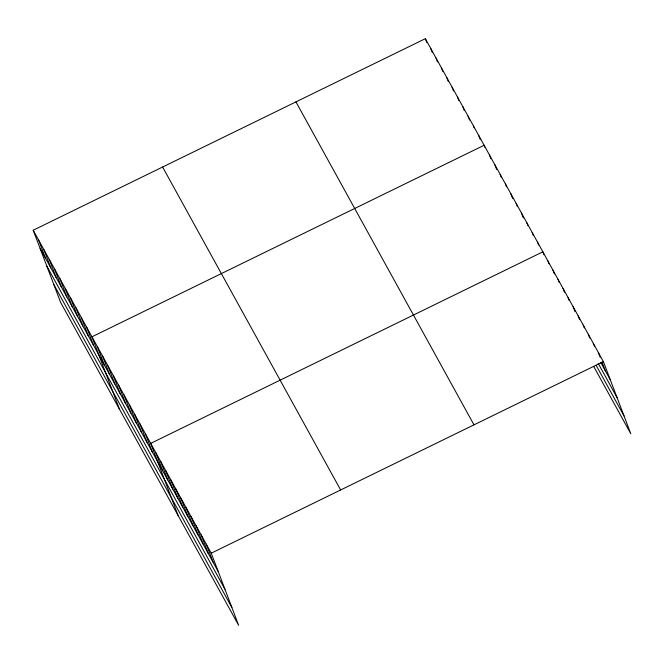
<?xml version="1.0" encoding="UTF-8"?>
<svg xmlns="http://www.w3.org/2000/svg" width="664" height="664" viewBox="0 0 664 664"><rect width="100%" height="100%" fill="white"/><g stroke="black" fill="none" stroke-linecap="round" stroke-linejoin="round"><path stroke-width="1" d="M33.2 230.234L211.235 553.178L238.642 625.322L60.607 302.369L33.2 230.234L425.358 38.678L603.393 361.631L630.8 433.766L593.658 366.387M211.235 553.178L603.393 361.631M600.696 362.403L610.324 379.874M598.281 363.548L617.08 397.661M596.073 365.241L624.044 415.979M295.945 101.891L473.988 424.844M162.614 167.021L340.649 489.966M40.13 248.469L218.166 571.422M46.887 266.256L224.922 589.209M53.85 284.582L231.885 607.535M598.355 352.484L600.173 357.282M601.999 362.079L605.277 370.719M593.309 343.329L594.404 346.21M588.262 334.183L589.723 338.017M583.216 325.028L584.312 327.908M578.178 315.881L579.63 319.716M573.132 306.726L574.958 311.532M568.085 297.58L569.181 300.46M563.039 288.425L564.5 292.268M558.001 279.278L559.088 282.159M552.954 270.132L554.415 273.966M547.908 260.977L549.004 263.857M543.957 254.71L542.861 251.83L150.703 443.378L178.11 515.513M537.525 242.136L538.62 245.016M532.179 232.45L533.275 235.33M526.842 222.764L527.938 225.644M521.497 213.078L523.323 217.875M516.16 203.383L517.256 206.263M510.815 193.697L512.641 198.494M505.478 184.011L506.574 186.891M500.133 174.317L501.229 177.197M494.796 164.63L496.622 169.428M489.451 154.944L490.912 158.787M484.844 147.176L484.114 145.258L91.956 336.806L119.354 408.941M478.769 135.564L480.23 139.407M473.432 125.878L474.162 127.795M468.087 116.192L469.548 120.026M462.75 106.497L464.211 110.34M457.405 96.811L458.865 100.654M452.068 87.125L453.529 90.96M446.723 77.439L448.183 81.274M441.386 67.745L442.846 71.587M436.041 58.059L437.501 61.901M430.704 48.372L432.164 52.207M425.358 38.678L426.819 42.521M206.189 544.032L213.119 562.267M201.15 534.877L208.073 553.12M196.104 525.73L203.035 543.974M191.058 516.575L197.988 534.819M186.011 507.429L192.942 525.672M180.973 498.282L187.895 516.517M175.927 489.127L182.857 507.371M170.88 479.981L177.811 498.216M165.834 470.826L172.764 489.069M160.796 461.679L167.718 479.914M155.749 452.524L162.68 470.768M145.366 433.692L152.288 451.927M140.021 423.997L146.952 442.241M134.684 414.311L141.606 432.554M129.339 404.625L136.269 422.86M124.002 394.939L130.924 413.174M118.657 385.244L125.587 403.488M113.32 375.558L120.242 393.802M107.975 365.872L114.905 384.107M102.638 356.178L109.56 374.421M97.293 346.492L104.223 364.735M86.61 327.111L93.541 345.355M81.274 317.425L88.196 335.669M75.928 307.739L82.859 325.982M70.591 298.053L77.514 316.288M65.246 288.359L72.177 306.602M59.909 278.673L66.832 296.916M54.564 268.986L61.495 287.221M49.227 259.292L56.15 277.535M43.882 249.606L50.813 267.849M38.545 239.92L45.467 258.163"/></g></svg>
